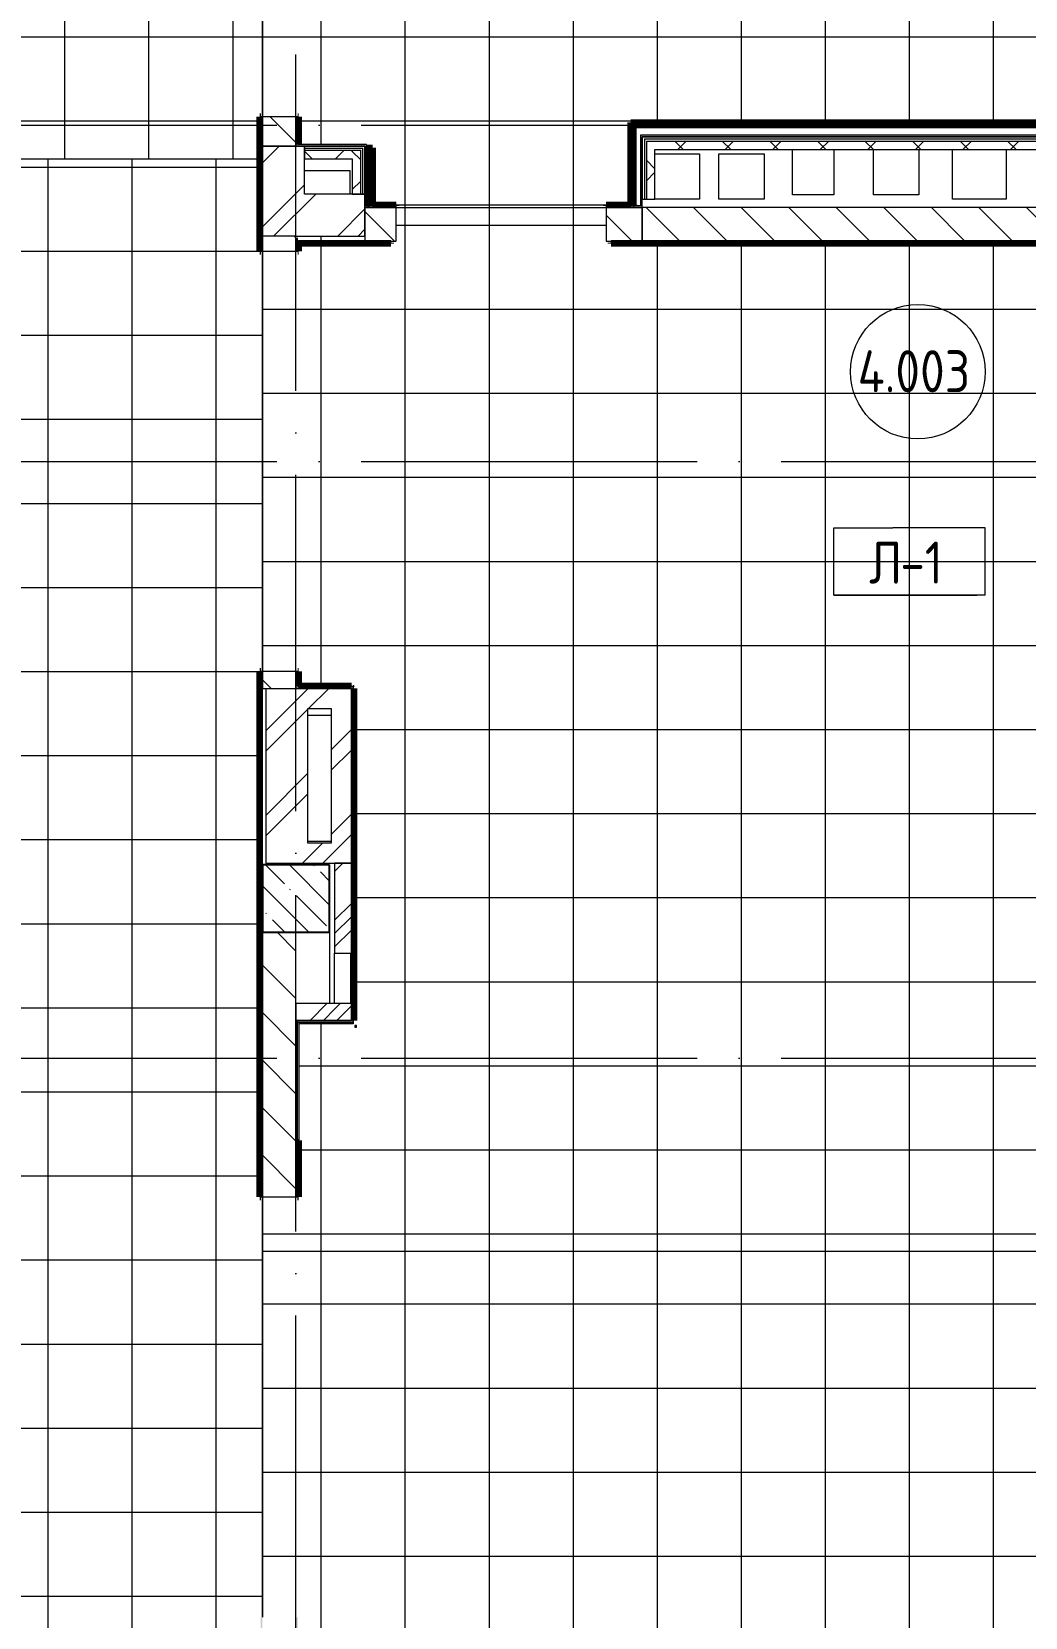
# Model space of a CAD drawing. Header units: millimetres. Extents: x 97 to 61947, y -4357 to 61202.
# Drawn here: x 50588 to 56499, y 36650 to 46080 of the extents above; entities that cross this region are included whole.
import ezdxf

# ---------------------------------------------------------------- set-up
doc = ezdxf.new("R2010")
doc.units = ezdxf.units.MM
doc.linetypes.add('ADSK_Линия сетки', pattern=[2500, 2000, -250, 0, -250])
for name, color, linetype, lineweight in [('A-AREA-____-IDEN', 2, 'Continuous', 20), ('A-FLOR-____-IDEN', 11, 'Continuous', 20), ('A-FLOR-____-OTLN', 192, 'Continuous', 9), ('A-FLOR-____-PATT', 8, 'Continuous', 9), ('A-GENM-____-MCUT', 13, 'Continuous', 9), ('A-GENM-____-OTLN', 13, 'Continuous', 9), ('A-WALL-____-MCUT', 113, 'Continuous', 9), ('A-WALL-____-PATT', 111, 'Continuous', 9), ('A-WALL-FNSH-MCUT', 113, 'Continuous', 9), ('I-WALL-____-OTLN', 2, 'Continuous', 9), ('S-COLS-____-MCUT', 52, 'Continuous', 9), ('S-COLS-____-OTLN', 52, 'Continuous', 9), ('S-GRID-____-OTLN', 1, 'Continuous', 9)]:
    doc.layers.add(name, color=color, linetype=linetype, lineweight=lineweight)
doc.styles.add('GOST Common', font='GOST_Common.ttf', dxfattribs={"width": 0.9, "height": 250})
pattern_1 = [(45, (0, 0), (-251.4472, 251.4472), []), (45, (0, 381), (-251.4472, 251.4472), [])]
pattern_2 = [(45, (0, 0), (-224.5064, 224.5064), []), (45, (79.38, 0), (0, 449.0128), []), (45, (-79.38, 0), (0, 449.0128), [])]
pattern_3 = [(135, (0, 0), (-141.42136, -141.42136), [])]
pattern_4 = [(45, (0, 0), (-141.42136, 141.42136), []), (135, (0, 0), (-141.42136, -141.42136), [])]

# ---------------------------------------------------------------- blocks, each defined once
blk = doc.blocks.new('BSC_Колонна _Прямоугольная - 400x400-V19-О_АИ_ПП_12_600_Целиком')
at = {"layer": 'S-COLS-____-OTLN', "lineweight": 5}
h = blk.add_hatch(dxfattribs=at)
h.set_pattern_fill('FP_20', color=256, style=0, pattern_type=2)
h.set_pattern_definition([(135, (-145249.98, -40925), (-142.56192, -142.56192), []), (135, (-145107.42, -40925), (-142.56192, -142.56192), [252.016, -50.403, 3.353, -47.05])])
h.paths.add_polyline_path([(-200, -200), (200, -200), (200, 200), (-200, 200)])
at = {"layer": 'S-COLS-____-MCUT', "color": 130, "lineweight": 25}
for p, q in [((200, 200), (-200, 200)), ((-200, 200), (-200, -200)), ((200, -200), (200, 200)), ((-200, -200), (200, -200))]:
    blk.add_line(p, q, dxfattribs=at)
blk = doc.blocks.new('ASML_АР_Отделка Люка - ВО Отделка люков_Грунтовка 0_Шпатлевка 0_Окраска 0_0-42467640-О_АИ_ПП_12_600_Целиком')
at = {"layer": 'A-GENM-____-MCUT', "color": 130, "lineweight": 25}
for p, q in [((150, 3), (-150, 3)), ((-150, 3), (-150, 0)), ((150, 0), (150, 3)), ((-150, 0), (150, 0))]:
    blk.add_line(p, q, dxfattribs=at)
blk = doc.blocks.new('0083_СОШ675_АР_R22_rvt-1-О_АИ_ПП_12_600_Целиком')
at = {"layer": 'A-WALL-____-PATT', "lineweight": 5}
h = blk.add_hatch(dxfattribs=at)
h.set_pattern_fill('FP_8', color=50, style=0, pattern_type=2)
h.set_pattern_definition(pattern_3)
h.paths.add_polyline_path([(145050, 45400), (145250, 45400), (145250, 45575), (145050, 45575)])
h.paths.add_polyline_path([(145250, 46825), (145250, 47325), (145050, 47325), (145050, 46825)])
h.paths.add_polyline_path([(145050, 47725), (145250, 47725), (145250, 49925.1), (145050, 49925.1), (145050, 48118.6)])
h.paths.add_polyline_path([(145050, 52425.1), (145250, 52425.1), (145250, 53425), (145050, 53425)])
h = blk.add_hatch(dxfattribs=at)
h.set_pattern_fill('FP_10', color=50, style=0, pattern_type=2)
h.set_pattern_definition(pattern_1)
h.paths.add_polyline_path([(145300, 45115), (145300, 45400), (145050, 45400), (145050, 45115)])
h = blk.add_hatch(dxfattribs=at)
h.set_pattern_fill('FP_15', color=252, style=0, pattern_type=2)
h.set_pattern_definition(pattern_4)
h.paths.add_polyline_path([(145585, 45325), (145585, 45375), (145300, 45375), (145300, 45325), (145349.1, 45325)])
h = blk.add_hatch(dxfattribs=at)
h.set_pattern_fill('FP_15', color=252, style=0, pattern_type=2)
h.set_pattern_definition(pattern_4)
h.paths.add_polyline_path([(145635, 45115), (145635, 45375), (145585, 45375), (145585, 45115)])
h = blk.add_hatch(dxfattribs=at)
h.set_pattern_fill('FP_15', color=252, style=0, pattern_type=2)
h.set_pattern_definition(pattern_4)
h.paths.add_polyline_path([(147335, 45085), (147385, 45085), (147385, 45430), (147335, 45430), (147335, 45306.2)])
h = blk.add_hatch(dxfattribs=at)
h.set_pattern_fill('FP_15', color=252, style=0, pattern_type=2)
h.set_pattern_definition(pattern_4)
h.paths.add_polyline_path([(151835, 45380), (151835, 45430), (147385, 45430), (147385, 45380), (151785, 45380)])
h = blk.add_hatch(dxfattribs=at)
h.set_pattern_fill('FP_10', color=50, style=0, pattern_type=2)
h.set_pattern_definition(pattern_1)
h.paths.add_polyline_path([(145660, 44865), (145660, 45115), (145050, 45115), (145050, 44865), (145349.1, 44865)])
h = blk.add_hatch(dxfattribs=at)
h.set_pattern_fill('FP_8', color=50, style=0, pattern_type=2)
h.set_pattern_definition(pattern_3)
h.paths.add_polyline_path([(147310, 44835), (147310, 45035), (147095, 45035), (147095, 44835)])
h.paths.add_polyline_path([(145660, 44835), (145845, 44835), (145845, 45035), (145660, 45035)])
h = blk.add_hatch(dxfattribs=at)
h.set_pattern_fill('FP_8', color=50, style=0, pattern_type=2)
h.set_pattern_definition(pattern_3)
h.paths.add_polyline_path([(151860, 44835), (151860, 45035), (147310, 45035), (147310, 44835), (151319.9, 44835)])
h = blk.add_hatch(dxfattribs=at)
h.set_pattern_fill('FP_8', color=50, style=0, pattern_type=2)
h.set_pattern_definition(pattern_3)
h.paths.add_polyline_path([(145250, 42175), (145250, 42275), (145050, 42275), (145050, 42175), (145070, 42175)])
h.paths.add_polyline_path([(145050, 44775), (145250, 44775), (145250, 44865), (145050, 44865)])
h = blk.add_hatch(dxfattribs=at)
h.set_pattern_fill('FP_10', color=50, style=0, pattern_type=2)
h.set_pattern_definition(pattern_1)
h.paths.add_polyline_path([(145460, 42055), (145460, 42175), (145070, 42175), (145070, 42055), (145349.1, 42055)])
h = blk.add_hatch(dxfattribs=at)
h.set_pattern_fill('FP_10', color=50, style=0, pattern_type=2)
h.set_pattern_definition(pattern_1)
h.paths.add_polyline_path([(145460, 41135), (145580, 41135), (145580, 42175), (145460, 42175), (145460, 41255)])
h = blk.add_hatch(dxfattribs=at)
h.set_pattern_fill('FP_10', color=50, style=0, pattern_type=2)
h.set_pattern_definition(pattern_1)
h.paths.add_polyline_path([(145320, 41255), (145320, 42055), (145070, 42055), (145070, 41255)])
h = blk.add_hatch(dxfattribs=at)
h.set_pattern_fill('FP_10', color=50, style=0, pattern_type=2)
h.set_pattern_definition(pattern_1)
h.paths.add_polyline_path([(145070, 41135), (145460, 41135), (145460, 41255), (145070, 41255)])
h = blk.add_hatch(dxfattribs=at)
h.set_pattern_fill('FP_9', color=50, style=0, pattern_type=2)
h.set_pattern_definition(pattern_2)
h.paths.add_polyline_path([(145480, 40200), (145580, 40200), (145580, 40300), (145480, 40300)])
h.paths.add_polyline_path([(145580, 40600), (145580, 41135), (145480, 41135), (145480, 40600), (145577, 40600)])
h = blk.add_hatch(dxfattribs=at)
h.set_pattern_fill('FP_8', color=50, style=0, pattern_type=2)
h.set_pattern_definition(pattern_3)
h.paths.add_polyline_path([(145249.8, 36225), (145249.8, 36650), (145050, 36650), (145050, 36225)])
h.paths.add_polyline_path([(145050, 39150), (145249.8, 39150), (145249.8, 40725), (145050, 40725), (145050, 39681.5)])
h = blk.add_hatch(dxfattribs=at)
h.set_pattern_fill('FP_9', color=50, style=0, pattern_type=2)
h.set_pattern_definition(pattern_2)
h.paths.add_polyline_path([(145250, 40200), (145480, 40200), (145480, 40300), (145250, 40300)])
at = {"layer": 'A-FLOR-____-OTLN', "color": 250}
for p, q in [((148204, 45110), (148204, 45380)), ((148449, 45380), (148449, 45110)), ((148685, 45110), (148685, 45380)), ((148955, 45380), (148955, 45110)), ((149155, 45085), (149155, 45380)), ((149475, 45380), (149475, 45085)), ((147385, 45355), (147650, 45355)), ((147650, 45355), (147650, 45085)), ((147766, 45355), (148036, 45355)), ((147766, 45085), (147766, 45355)), ((148036, 45355), (148036, 45085)), ((145300, 45255), (145570, 45255)), ((145570, 45255), (145570, 45115)), ((147650, 45085), (147385, 45085)), ((148036, 45085), (147766, 45085)), ((148449, 45110), (148204, 45110)), ((148955, 45110), (148685, 45110)), ((149475, 45085), (149155, 45085)), ((145320, 42015), (145460, 42015)), ((145460, 41265), (145320, 41265)), ((145250, 40722.5), (145450, 40722.5)), ((145250, 40300), (145250, 40722.5)), ((145450, 40722.5), (145450, 40300))]:
    blk.add_line(p, q, dxfattribs=at)
at = {"layer": 'A-WALL-____-MCUT', "color": 90, "lineweight": 13}
for p, q in [((145250, 45575), (145050, 45575)), ((145050, 45575), (145050, 45400)), ((145250, 45400), (145250, 45575)), ((145050, 45400), (145250, 45400)), ((145300, 45400), (145050, 45400)), ((145050, 45400), (145050, 45115)), ((145300, 45115), (145300, 45400)), ((145300, 45375), (145300, 45325)), ((145300, 45375), (145585, 45375)), ((145585, 45375), (145635, 45375)), ((145635, 45115), (145635, 45375)), ((147335, 45430), (147335, 45085)), ((147335, 45430), (147385, 45430)), ((147385, 45430), (151835, 45430)), ((147385, 45085), (147385, 45380)), ((147385, 45380), (151785, 45380)), ((145300, 45325), (145585, 45325)), ((145585, 45325), (145585, 45115)), ((145050, 45115), (145050, 44865)), ((145660, 45115), (145300, 45115)), ((145585, 45115), (145635, 45115)), ((145660, 44865), (145660, 45115)), ((147335, 45085), (147385, 45085)), ((145845, 45035), (145660, 45035)), ((145660, 45035), (145660, 44835)), ((145845, 44835), (145845, 45035)), ((147310, 45035), (147095, 45035)), ((147095, 45035), (147095, 44835)), ((147310, 44835), (147310, 45035)), ((151860, 45035), (147310, 45035)), ((147310, 45035), (147310, 44835)), ((145050, 44865), (145050, 44775)), ((145250, 44775), (145250, 44865)), ((145250, 44865), (145660, 44865)), ((145660, 44835), (145845, 44835)), ((147095, 44835), (147310, 44835)), ((147310, 44835), (151860, 44835)), ((145050, 44775), (145250, 44775)), ((145250, 42275), (145050, 42275)), ((145050, 42275), (145050, 42175)), ((145250, 42175), (145250, 42275)), ((145050, 42175), (145070, 42175)), ((145070, 42175), (145070, 42055)), ((145460, 42175), (145250, 42175)), ((145580, 42175), (145460, 42175)), ((145580, 41135), (145580, 42175)), ((145070, 42055), (145070, 41255)), ((145320, 42055), (145460, 42055)), ((145320, 41255), (145320, 42055)), ((145460, 42055), (145460, 41255)), ((145070, 41255), (145070, 41135)), ((145460, 41255), (145320, 41255)), ((145070, 41135), (145460, 41135)), ((145460, 41135), (145580, 41135)), ((145480, 41135), (145480, 40600)), ((145580, 41135), (145480, 41135)), ((145580, 40600), (145580, 41135)), ((145050, 40725), (145050, 39150)), ((145249.8, 39150), (145249.8, 40725)), ((145480, 40600), (145577, 40600)), ((145480, 40300), (145250, 40300)), ((145250, 40300), (145250, 40200)), ((145577, 40300), (145480, 40300)), ((145580, 40200), (145580, 40300)), ((145250, 40200), (145480, 40200)), ((145480, 40200), (145580, 40200)), ((145050, 39150), (145249.8, 39150))]:
    blk.add_line(p, q, dxfattribs=at)
at = {"layer": 'A-WALL-____-MCUT', "color": 50, "lineweight": 5}
for p, q in [((145300, 45387.5), (145585, 45387.5)), ((145585, 45387.5), (145635, 45387.5)), ((145635, 45387.5), (145647.5, 45387.5)), ((145647.5, 45115), (145647.5, 45387.5)), ((147322.5, 45442.5), (147322.5, 45085)), ((147322.5, 45442.5), (147335, 45442.5)), ((147335, 45442.5), (147385, 45442.5)), ((147385, 45442.5), (151847.5, 45442.5)), ((145250, 44865), (145050, 44865)), ((145070, 42175), (145250, 42175))]:
    blk.add_line(p, q, dxfattribs=at)
at = {"layer": 'A-WALL-FNSH-MCUT', "color": 250}
for p, q in [((147322.5, 45455), (147310, 45455)), ((147310, 45455), (147310, 45085)), ((147335, 45455), (147322.5, 45455)), ((147385, 45455), (147335, 45455)), ((151860, 45455), (147385, 45455)), ((145585, 45400), (145300, 45400)), ((145300, 45400), (145300, 45387.5)), ((145300, 45387.5), (145300, 45375)), ((145635, 45400), (145585, 45400)), ((145647.5, 45400), (145635, 45400)), ((145660, 45400), (145647.5, 45400)), ((145660, 45115), (145660, 45400)), ((145635, 45115), (145647.5, 45115)), ((145647.5, 45115), (145660, 45115)), ((147310, 45085), (147322.5, 45085)), ((147322.5, 45085), (147335, 45085))]:
    blk.add_line(p, q, dxfattribs=at)
at = {"layer": 'I-WALL-____-OTLN', "color": 250}
blk.add_line((145480, 40300), (145480, 40600), dxfattribs=at)
at = {"layer": 'A-GENM-____-OTLN', "color": 250, "lineweight": 9, "rotation": 270}
blk.add_blockref('ASML_АР_Отделка Люка - ВО Отделка люков_Грунтовка 0_Шпатлевка 0_Окраска 0_0-42467640-О_АИ_ПП_12_600_Целиком', (145577, 40450), dxfattribs=at)
at = {"layer": 'S-COLS-____-OTLN', "color": 250, "lineweight": 9}
blk.add_blockref('BSC_Колонна _Прямоугольная - 400x400-V19-О_АИ_ПП_12_600_Целиком', (145250, 40925), dxfattribs=at)
blk = doc.blocks.new('BSC_Колонна _Прямоугольная - ПР-1_Профиль торцевой для плитки-3507858-О_АИ_ПП_12_600_Целиком')
at = {"layer": 'S-COLS-____-MCUT'}
for p, q in [((5, 5), (-5, 5)), ((-5, 5), (-5, -5)), ((5, -5), (5, 5)), ((-5, -5), (5, -5))]:
    blk.add_line(p, q, dxfattribs=at)
blk = doc.blocks.new('BSC_Колонна _Прямоугольная - ПР-1_Профиль торцевой для плитки-V35-О_АИ_ПП_12_600_Целиком')
at = {"layer": 'S-COLS-____-MCUT'}
for p, q in [((0, 5), (-5, 5)), ((-5, 5), (-5, -5)), ((-5, -5), (5, -5)), ((5, -5), (5, 0))]:
    blk.add_line(p, q, dxfattribs=at)
blk = doc.blocks.new('ADSK_Марка_Помещение_ОдноЗначение - Номер-159740-О_АИ_ПП_12_600_Целиком')
at = {"layer": 'A-AREA-____-IDEN'}
blk.add_circle((0, 0), 4, dxfattribs=at)
blk = doc.blocks.new('ADSK_Марка_Перекрытие - Типоразмер_ADSK_Марка-158127-О_АИ_ПП_12_600_Целиком')
at = {"layer": 'A-FLOR-____-IDEN'}
for p, q in [((-4.5, 4), (-1, 4)), ((-4.5, 0), (-4.5, 4)), ((4.5, 4), (-1, 4)), ((4.5, 0), (4.5, 4)), ((4.5, 0), (-4.5, 0)), ((-4.5, 0), (4, 0))]:
    blk.add_line(p, q, dxfattribs=at)

msp = doc.modelspace()

# ---------------------------------------------------------------- hatches: boundary and pattern name
at = {"layer": 'A-FLOR-____-PATT'}
h = msp.add_hatch(dxfattribs=at)
h.set_pattern_fill('FP_45', color=256, style=0, pattern_type=2)
h.set_pattern_definition([(0, (47785.3, 52050), (0, 500), []), (90, (47785.3, 52050), (-500, 3e-14), [])])
h.paths.add_polyline_path([(47374.265322, 45324.96901), (51945.296357, 45324.96901), (51945.296357, 45574.999), (51960.296357, 45574.999), (51960.296357, 46824.999), (51945.296357, 46824.999), (51945.296357, 49925.060253), (51960.296357, 49925.060253), (51960.296357, 52425.060253), (51945.296357, 52425.060253), (51945.296357, 58760.000586), (47375.318278, 58760.000586), (47374.265322, 51885.000586), (47159.296357, 51885.000586), (47159.296357, 50245.001172), (47359.296357, 50245.001172), (47360.318278, 50245.000586), (47375.318278, 50245.000586), (47374.265322, 48485.501172), (47370.318278, 48484.697466), (47370.318278, 48475.501172), (47360.318278, 48475.501172), (47360.318278, 48470.501172), (45855.318278, 48470.501172), (45855.318278, 48485.501172), (45185.318278, 48485.500586), (45185.318278, 48470.501172), (44710.7909, 48470.501172), (44710.7909, 48485.501172), (44040.7909, 48485.500586), (44040.7909, 48470.501172), (43625.318278, 48470.501172), (43625.318278, 45339.96901), (47360.318278, 45339.96901), (47360.318278, 45334.96901), (47370.318278, 45334.96901), (47370.318278, 45324.96901)])
h = msp.add_hatch(dxfattribs=at)
h.set_pattern_fill('FP_37', color=256, style=0, pattern_type=2)
h.set_pattern_definition([(0, (55810.3, 47050), (0, 500), []), (90, (55810.3, 47050), (-500, 3e-14), [])])
h.paths.add_polyline_path([(54005.318278, 45035), (54005.318278, 45050), (54151.318279, 45050), (54151.318279, 45540.000586), (58041.318279, 45540.000586), (58041.318279, 45525.000586), (58051.318279, 45525.000586), (58051.318279, 45465), (58780.318279, 45465), (58780.318279, 45360.000586), (58826.318279, 45360.000586), (58826.318279, 45345.000586), (58836.318279, 45345.000586), (58836.318279, 45050.47509), (59560.296357, 45050.47509), (59560.296357, 45365.000586), (59645.318278, 45365.000586), (59645.318278, 47310.000586), (59460.296357, 47310.000586), (59460.296357, 47315.000586), (59450.296357, 47315.000586), (59450.296357, 47325.000586), (59445.296357, 47325.000586), (59445.296357, 47725), (59450.296357, 47725.000586), (59450.296357, 47735.000586), (59460.296357, 47735.000586), (59460.296357, 47740.000586), (59645.296357, 47740.000586), (59645.296357, 49050), (53348.017614, 49050), (53348.017614, 49045), (52598.017614, 49045), (52598.017614, 49050), (52175.318278, 49050), (52175.318278, 48390.001172), (52460.319278, 48390.001172), (52460.319278, 48385.001172), (52470.318278, 48385.001172), (52470.318278, 48375.001172), (52475.318278, 48375.001172), (52475.318278, 46825.000586), (52470.318278, 46825.000586), (52470.318278, 46815.000586), (52460.318278, 46815.000586), (52460.319278, 46810.000586), (52225.318278, 46810.000586), (52225.318278, 46824.999), (51960.318278, 46824.999), (51960.318278, 45574.999586), (52175.318278, 45574.999), (52175.318278, 45410.000586), (52580.318278, 45410.000586), (52580.318278, 45390.000586), (52615.296357, 45390.000586), (52615.296357, 45050), (52755.318278, 45050), (52755.318278, 45035), (53887.824292, 45035)])
h.paths.add_polyline_path([(58230.196939, 45345), (58695.318279, 45345), (58695.318279, 45380), (58051.318279, 45380), (58051.318279, 45352.500586), (58036.318279, 45352.500586), (58036.318279, 45345), (58051.318279, 45345)])
h.paths.add_polyline_path([(58821.318279, 45345), (58821.315722, 45345.000586), (58780.318279, 45345)])
h.paths.add_polyline_path([(52495.318278, 45400), (52495.315934, 45400.000586), (52477.461136, 45400)])
h = msp.add_hatch(dxfattribs=at)
h.set_pattern_fill('FP_46', color=256, style=0, pattern_type=2)
h.set_pattern_definition([(270, (50685.3, 19775), (500, 3e-14), []), (0, (50685.3, 19775), (0, 500), [])])
h.paths.add_polyline_path([(51419.818278, 40.000586), (51945.296357, 40.000586), (51945.296357, 774.999414), (51960.296357, 774.999414), (51960.296357, 3274.999414), (51945.296357, 3274.999414), (51945.296357, 10125), (51960.318278, 10125), (51960.296357, 12625), (51945.296357, 12625), (51945.296357, 14045.003957), (51960.318278, 14045.003957), (51960.296357, 15295.003957), (51945.296357, 15295.003957), (51945.296357, 18345), (51960.296357, 18345), (51960.296357, 20845), (51945.296357, 20845), (51945.296357, 27299.999), (51960.318278, 27299.999), (51960.296357, 29799.999), (51945.296357, 29799.999), (51945.296357, 36649.999), (51960.318278, 36649.999), (51960.296357, 39149.999), (51945.296357, 39149.999), (51945.296357, 42275.000586), (51960.296357, 42275.000586), (51960.296357, 44775.000586), (51945.296357, 44775.000586), (51945.296357, 45324.96901), (47375.318278, 45324.96901), (47374.265322, 39459.99902), (47360.318278, 39459.99902), (47360.318278, 38359.99902), (47375.318278, 38359.99902), (47374.265322, 37555.151496), (47370.318278, 37555.151496), (47370.318278, 37545.151496), (47360.318278, 37545.151496), (47360.318278, 37540.151496), (46137.818278, 37540.151496), (46137.818278, 37535.151496), (45622.818278, 37535.151496), (45622.818278, 37540.151496), (43625.318278, 37540.151496), (43625.318278, 33539.968424), (47360.318278, 33539.968424), (47360.318278, 33534.968424), (47370.318278, 33534.968424), (47370.318278, 33524.968424), (47375.318278, 33524.968424), (47374.265322, 31944.999575), (47160.318278, 31944.53929), (47160.318278, 30445.000161), (47375.318278, 30444.201247), (47374.265322, 28125.000984), (47370.318278, 28125.000984), (47370.318278, 28115.000984), (47360.318278, 28115.000984), (47360.318278, 28110.000984), (43625.296357, 28110.000984), (43625.296357, 25260.167367), (47360.318278, 25260.167367), (47360.318278, 25255.167367), (47370.318278, 25255.167367), (47370.318278, 25245.167367), (47375.318278, 25244.44943), (47374.265322, 24992.999575), (47360.318278, 24992.999575), (47360.318278, 23892.999575), (47375.318278, 23892.999575), (47374.265322, 23254.166194), (47360.318278, 23254.166194), (47360.318278, 23179.166781), (47160.318278, 23179.166781), (47160.318278, 22254.166781), (47360.318278, 22254.166781), (47360.318278, 22154.166194), (47375.318278, 22154.166194), (47374.265322, 20894.999393), (47360.318278, 20894.999393), (47360.318278, 19794.999393), (47375.318278, 19794.999393), (47374.265322, 18423.996862), (47360.318278, 18423.996862), (47360.318278, 17323.996862), (47375.318278, 17323.996862), (47375.318278, 13483.56847), (47380.318278, 13483.56847), (47380.318278, 12968.56847), (47375.318278, 12968.56847), (47374.265322, 12800.000586), (47370.318278, 12799.736832), (47370.318278, 12790.000586), (47360.318278, 12790.000586), (47360.318278, 12785.000586), (43625.318278, 12785.000586), (43625.318278, 10440.001172), (47360.318278, 10440.001172), (47360.318278, 10435.001172), (47370.318278, 10435.001172), (47370.318278, 10425.001172), (47375.318278, 10425.001172), (47374.265322, 8649.999414), (47360.318278, 8649.999414), (47360.318278, 8749.999414), (47160.318278, 8749.999414), (47160.318278, 7110), (47375.318278, 7109.999414), (47375.318278, 40.000586), (49545.451646, 40.000586)])
h.paths.add_polyline_path([(51960.296357, 4325), (51960.318278, 4325), (51960.296357, 4995.779567)])
h.paths.add_polyline_path([(51960.296357, 15334.992672), (51960.318278, 15334.992672), (51960.296357, 16245.202325)])
h.paths.add_polyline_path([(51960.296357, 22325), (51960.318278, 22325), (51960.296357, 22807.3656)])
h = msp.add_hatch(dxfattribs=at)
h.set_pattern_fill('FP_44', color=256, style=0, pattern_type=2)
h.set_pattern_definition([(0, (55810.2, 41930), (0, 500), []), (90, (55810.2, 41930), (-500, 3e-14), [])])
h.paths.add_polyline_path([(51960.131112, 38825), (59645.131112, 38825.658093), (59645.131112, 40400.000586), (59560.296357, 40400.000586), (59560.296357, 40710.033334), (59460.153034, 40710.033334), (59460.153034, 40715.033334), (59450.153034, 40715.033334), (59450.153034, 40725.033334), (59445.153034, 40725.033334), (59445.153034, 41125.207677), (59450.153034, 41125.207677), (59450.153034, 41135.207677), (59460.153034, 41135.207677), (59461.138068, 41140.207677), (59645.131112, 41140.207677), (59645.131112, 44820), (54035.318278, 44820), (54035.318278, 44835), (54005.318278, 44835), (54005.318278, 45035), (52755.318278, 45035), (52755.318278, 44835), (52725.318278, 44835), (52725.318278, 44820), (52175.318278, 44820), (52175.318278, 44775.000586), (51960.318278, 44775.000586), (51960.318278, 42275.001172), (52175.318278, 42275.000586), (52175.318278, 42190.001172), (52490.153034, 42190.001172), (52491.29268, 42185.001172), (52500.153034, 42185.001172), (52500.153034, 42175.001172), (52505.153034, 42175.000586), (52505.153034, 40200.000586), (52500.153034, 40200.000586), (52500.153034, 40180.000586), (52180.131112, 40180.000586), (52180.131112, 39489.977542), (52175.131112, 39489.977542), (52175.131112, 39149.999), (51960.131112, 39149.999)])
h.paths.add_polyline_path([(59660.131112, 38825), (59660.296357, 38825.34519), (59660.131112, 38825.00811)])
h.paths.add_polyline_path([(52510.153034, 40160.000586), (52510.153034, 40170.000586), (52520.153034, 40170.000586), (52520.153034, 40160.000586)])
h.paths.add_polyline_path([(59460.296357, 40725.033334), (59460.318278, 41125.000586), (59460.153034, 41124.978656), (59460.153034, 40725.033334)])
h.paths.add_polyline_path([(52160.318278, 44835), (52570.318278, 44835), (52570.318278, 44865), (52160.318278, 44865), (52160.318278, 44855)])
h = msp.add_hatch(dxfattribs=at)
h.set_pattern_fill('FP_41', color=256, style=0, pattern_type=2)
h.set_pattern_definition([(0, (55810.2, 35013.2), (0, 500), []), (90, (55810.2, 35013.2), (-500, 3e-14), [])])
h.paths.add_polyline_path([(56059.010616, 31201.37851), (59445.296357, 31201.37851), (59445.296357, 31325.239253), (59450.296357, 31325.239253), (59450.296357, 31335.239253), (59460.296357, 31335.239253), (59460.661355, 31340.239253), (59645.318278, 31340.239253), (59645.318278, 35500.000586), (59560.296357, 35500.000586), (59560.296357, 35810.095314), (59450.153034, 35810.095314), (59450.153034, 35824.96901), (59445.153034, 35825.870948), (59445.153034, 36225.207677), (59450.153034, 36225.207677), (59450.153034, 36235.207677), (59460.153034, 36235.207677), (59460.296357, 36240.207677), (59645.131112, 36240.207677), (59645.131112, 38825), (51960.131112, 38825), (51960.296357, 36649.999586), (52175.131112, 36649.999), (52175.131112, 36240.001172), (52490.131112, 36240.001172), (52490.131112, 36235.001172), (52500.131112, 36235.001172), (52500.131112, 36225.001172), (52505.131112, 36224.17187), (52505.131112, 31201.37851), (55910.319278, 31201.37851)])
h.paths.add_polyline_path([(59460.296357, 35825.095314), (59460.318278, 36225.000586), (59460.153034, 36225), (59460.153034, 35825.095314)])
at = {"layer": 'A-WALL-____-PATT'}
h = msp.add_hatch(color=7, dxfattribs=at)
h.paths.add_polyline_path([(51950.296357, 45324.96901), (51960.296357, 45324.96901), (51960.296357, 45574.999), (51950.296357, 45574.999)])
h.paths.add_polyline_path([(51950.296357, 46824.999), (51960.296357, 46824.999), (51960.296357, 49925.060253), (51950.296357, 49925.060253), (51950.296357, 47181.114908)])
h.paths.add_polyline_path([(51950.296357, 52425.060253), (51960.296357, 52425.060253), (51960.296357, 58765.000586), (51950.296357, 58765.000586), (51950.296357, 53425)])
for points in [[(52170.318278, 45400.000586), (52170.318278, 45574.999), (52160.318278, 45574.999), (52160.318278, 45400.000586)], [(54210.318278, 45035), (54220.318278, 45035), (54220.318278, 45465), (54210.318278, 45465), (54210.318278, 45045)], [(58770.318279, 45455), (58780.318279, 45455), (58780.318279, 45465), (54220.318278, 45465), (54220.318278, 45455), (58230.196939, 45455)], [(52570.318278, 45400.000586), (52580.318278, 45400.000586), (52580.318278, 45410.000586), (52170.318278, 45410.000586), (52170.318278, 45400.000586), (52259.43455, 45400.000586)], [(52580.318278, 45035), (52580.318278, 45400.000586), (52570.318278, 45400.000586), (52570.318278, 45035)], [(52490.153034, 42175.001172), (52500.153034, 42175.001172), (52500.153034, 42185.001172), (52170.318278, 42185.001172), (52170.318278, 42175.001172), (52259.43455, 42175.001172)], [(52490.296357, 40200.000586), (52500.153034, 40200.000586), (52500.153034, 42175.001172), (52490.153034, 42175.001172), (52490.153034, 40200.000586)], [(52500.153034, 40190.000586), (52500.153034, 40200.000586), (52160.131112, 40200.000586), (52160.131112, 40190.000586), (52259.43455, 40190.000586)]]:
    msp.add_hatch(color=7, dxfattribs=at).paths.add_polyline_path(points)
h = msp.add_hatch(color=7, dxfattribs=at)
h.paths.add_polyline_path([(51960.296357, 26724.296143), (51960.296357, 27299.999), (51950.296357, 27299.999), (51950.296357, 26724.296143)])
h.paths.add_polyline_path([(51960.296357, 29799.999), (51960.296357, 36649.999), (51950.296357, 36649.999), (51950.296357, 29799.999)])
h.paths.add_polyline_path([(51960.296357, 39149.999), (51960.296357, 42275.000586), (51950.296357, 42275.000586), (51950.296357, 39149.999)])
h.paths.add_polyline_path([(51960.296357, 44775.000586), (51960.296357, 45324.96901), (51950.296357, 45324.96901), (51950.296357, 44775.000586)])
h = msp.add_hatch(color=7, dxfattribs=at)
h.paths.add_polyline_path([(54210.318278, 45035), (54210.318278, 45045), (54005.318278, 45045), (54005.318278, 45035)])
h.paths.add_polyline_path([(52580.318278, 45035), (52755.318278, 45035), (52755.318278, 45045), (52580.318278, 45045)])
h = msp.add_hatch(color=7, dxfattribs=at)
h.paths.add_polyline_path([(52170.318278, 42175.001172), (52170.318278, 42275.000586), (52160.318278, 42275.000586), (52160.318278, 42175.001172)])
h.paths.add_polyline_path([(52170.318278, 44775.000586), (52170.318278, 44825), (52160.318278, 44825), (52160.318278, 44775.000586)])
h = msp.add_hatch(color=7, dxfattribs=at)
h.paths.add_polyline_path([(59650.131112, 44825), (59650.131112, 44835), (54035.318278, 44835), (54035.318278, 44825), (59315.790101, 44825)])
h.paths.add_polyline_path([(52259.43455, 44825), (52725.318278, 44825), (52725.318278, 44835), (52170.318278, 44835), (52170.318278, 44825)])
h = msp.add_hatch(color=7, dxfattribs=at)
h.paths.add_polyline_path([(52170.131112, 36225.001172), (52170.131112, 36649.999), (52160.131112, 36649.999), (52160.131112, 36225.001172)])
h.paths.add_polyline_path([(52160.131112, 39149.999), (52170.131112, 39149.999), (52170.131112, 39484.977542), (52165.131112, 39484.977542), (52165.131112, 39494.977542), (52170.131112, 39494.977542), (52170.131112, 40190.000586), (52160.131112, 40190.000586), (52160.131112, 39489.977542)])

# ---------------------------------------------------------------- linework, layer by layer
at = {"layer": 'A-FLOR-____-OTLN'}
for p, q in [((51960.318278, 46824.999), (51960.318278, 45574.999586)), ((51960.318278, 45574.999), (51960.318278, 46824.999)), ((47375.318278, 45324.96901), (51945.296357, 45324.96901)), ((52755.318278, 45035), (54005.318278, 45035)), ((51960.318278, 44775.000586), (51960.318278, 42275.001172)), ((51960.318278, 42275.000586), (51960.318278, 44775.000586)), ((51960.131112, 39149.999), (51960.131112, 36649.999586)), ((51960.318278, 36649.999), (51960.318278, 39149.999)), ((59645.131112, 38825), (51960.131112, 38825))]:
    msp.add_line(p, q, dxfattribs=at)
at = {"layer": 'A-WALL-____-MCUT', "color": 7}
for p, q in [((51960.296357, 45574.999), (51950.296357, 45574.999)), ((51950.296357, 45574.999), (51950.296357, 44775.000586)), ((51960.296357, 44775.000586), (51960.296357, 45574.999)), ((52170.318278, 45574.999), (52160.318278, 45574.999)), ((52160.318278, 45574.999), (52160.318278, 45400.000586)), ((52170.318278, 45410.000586), (52170.318278, 45574.999)), ((54210.318278, 45465), (54210.318278, 45045)), ((58780.318279, 45465), (54210.318278, 45465)), ((54220.318278, 45035), (54220.318278, 45455)), ((54220.318278, 45455), (58770.318279, 45455)), ((52160.318278, 45400.000586), (52570.318278, 45400.000586)), ((52580.318278, 45410.000586), (52170.318278, 45410.000586)), ((52570.318278, 45400.000586), (52570.318278, 45035)), ((52580.318278, 45045), (52580.318278, 45410.000586)), ((52570.318278, 45035), (52755.318278, 45035)), ((52755.318278, 45045), (52580.318278, 45045)), ((52755.318278, 45035), (52755.318278, 45045)), ((54210.318278, 45045), (54005.318278, 45045)), ((54005.318278, 45045), (54005.318278, 45035)), ((54005.318278, 45035), (54220.318278, 45035)), ((52160.318278, 44825), (52160.318278, 44775.000586)), ((52160.318278, 44825), (52725.318278, 44825)), ((52170.318278, 44775.000586), (52170.318278, 44835)), ((52725.318278, 44835), (52170.318278, 44835)), ((52725.318278, 44825), (52725.318278, 44835)), ((59660.131112, 44835), (54035.318278, 44835)), ((54035.318278, 44835), (54035.318278, 44825)), ((54035.318278, 44825), (59650.131112, 44825)), ((51950.296357, 44775.000586), (51960.296357, 44775.000586)), ((52160.318278, 44775.000586), (52170.318278, 44775.000586)), ((51950.296357, 42275.000586), (51950.296357, 39149.999)), ((51960.296357, 42275.000586), (51950.296357, 42275.000586)), ((51960.296357, 41125), (51960.296357, 42275.000586)), ((52170.318278, 42275.000586), (52160.318278, 42275.000586)), ((52160.318278, 42275.000586), (52160.318278, 42175.001172)), ((52170.318278, 42185.001172), (52170.318278, 42275.000586)), ((52160.318278, 42175.001172), (52490.153034, 42175.001172)), ((52500.153034, 42185.001172), (52170.318278, 42185.001172)), ((52490.153034, 42175.001172), (52490.153034, 40600)), ((52500.153034, 40190.000586), (52500.153034, 42185.001172)), ((51960.296357, 39149.999), (51960.296357, 40725)), ((52490.153034, 40300), (52490.153034, 40200.000586)), ((52160.131112, 40200.000586), (52160.131112, 39149.999)), ((52490.153034, 40200.000586), (52160.131112, 40200.000586)), ((52170.131112, 39149.999), (52170.131112, 39484.977542)), ((51950.296357, 39149.999), (51960.296357, 39149.999)), ((52160.131112, 39149.999), (52170.131112, 39149.999))]:
    msp.add_line(p, q, dxfattribs=at)
at = {"layer": 'A-WALL-____-MCUT'}
msp.add_line((52170.131112, 40190.000586), (52160.131112, 40190.000586), dxfattribs=at)
at = {"layer": 'I-WALL-____-OTLN', "color": 5, "lineweight": 90}
for p, q in [((51950.296357, 45574.999), (51945.296357, 45574.999)), ((51945.296357, 44775.000586), (51945.296357, 45574.999)), ((51950.296357, 45324.96901), (51945.296357, 45324.96901)), ((52170.318278, 44835), (52160.318278, 44835)), ((52175.318278, 44820), (52175.318278, 44775.000586)), ((52725.318278, 44820), (52175.318278, 44820)), ((52725.318278, 44820), (52725.318278, 44825)), ((54035.318278, 44820), (54035.318278, 44825)), ((59645.131112, 44820), (54035.318278, 44820)), ((51945.296357, 44775.000586), (51950.296357, 44775.000586)), ((52170.318278, 44775.000586), (52175.318278, 44775.000586)), ((51945.296357, 39149.999), (51945.296357, 42275.000586)), ((51950.296357, 42275.000586), (51945.296357, 42275.000586)), ((52175.318278, 42275.000586), (52170.318278, 42275.000586)), ((52175.318278, 42275.000586), (52175.318278, 42190.001172)), ((52175.318278, 42190.001172), (52490.153034, 42190.001172)), ((52490.153034, 42185.001172), (52490.153034, 42190.001172)), ((52505.153034, 42175.001172), (52500.153034, 42175.001172)), ((52505.153034, 42175.001172), (52505.153034, 40200.000586)), ((52500.153034, 40200.000586), (52505.153034, 40200.000586)), ((52175.131112, 39484.977542), (52175.131112, 39149.999)), ((51945.296357, 39149.999), (51950.296357, 39149.999)), ((52170.131112, 39149.999), (52175.131112, 39149.999))]:
    msp.add_line(p, q, dxfattribs=at)
at = {"layer": 'I-WALL-____-OTLN', "color": 1, "lineweight": 90}
for p, q in [((52175.318278, 45574.999), (52170.318278, 45574.999)), ((52175.318278, 45574.999), (52175.318278, 45410.000586)), ((54151.318279, 45050), (54151.318279, 45540.000586)), ((54151.318279, 45540.000586), (58041.318279, 45540.000586)), ((54166.318279, 45525.000586), (54166.318279, 45050)), ((58036.318279, 45525.000586), (54166.318279, 45525.000586)), ((52580.318278, 45390.000586), (52615.296357, 45390.000586)), ((52600.296357, 45375.000586), (52580.318278, 45375.000586)), ((52600.296357, 45050), (52600.296357, 45375.000586)), ((52615.296357, 45390.000586), (52615.296357, 45050)), ((52580.318278, 45050), (52600.296357, 45050)), ((52615.296357, 45050), (52755.318278, 45050)), ((52755.318278, 45045), (52755.318278, 45050)), ((54005.318278, 45050), (54151.318279, 45050)), ((54005.318278, 45050), (54005.318278, 45045)), ((54166.318279, 45050), (54171.318279, 45050)), ((54171.318279, 45045), (54171.318279, 45050))]:
    msp.add_line(p, q, dxfattribs=at)
at = {"layer": 'I-WALL-____-OTLN'}
for p, q in [((52170.131112, 39489.977542), (52170.131112, 40190.000586)), ((52170.131112, 40190.000586), (52500.153034, 40190.000586)), ((52180.131112, 39489.977542), (52180.131112, 40190.000586)), ((52500.153034, 40180.000586), (52180.131112, 40180.000586)), ((52500.153034, 40180.000586), (52500.153034, 40190.000586)), ((52180.131112, 39489.977542), (52170.131112, 39489.977542))]:
    msp.add_line(p, q, dxfattribs=at)
at = {"layer": 'S-GRID-____-OTLN', "linetype": 'ADSK_Линия сетки'}
for p, q in [((52160.319278, -3557.475151), (52160.319278, 61202.00513)), ((40046.795213, 45525.000586), (61947.220678, 45525.000586)), ((40046.795213, 43525.000586), (61947.220678, 43525.000586)), ((40046.795213, 39975.000586), (61947.220678, 39975.000586))]:
    msp.add_line(p, q, dxfattribs=at)

# ---------------------------------------------------------------- block references
at = {"color": 250, "lineweight": 5}
msp.add_blockref('0083_СОШ675_АР_R22_rvt-1-О_АИ_ПП_12_600_Целиком', (-93089.681722, 0), dxfattribs=at)
at = {"layer": 'A-AREA-____-IDEN', "xscale": 99.99999999999993, "yscale": 99.99999999999993, "zscale": 99.99999999999993}
msp.add_blockref('ADSK_Марка_Помещение_ОдноЗначение - Номер-159740-О_АИ_ПП_12_600_Целиком', (55859.425896, 44058.2125), dxfattribs=at)
at = {"layer": 'A-FLOR-____-IDEN', "xscale": 99.99999999999993, "yscale": 99.99999999999993, "zscale": 99.99999999999993}
msp.add_blockref('ADSK_Марка_Перекрытие - Типоразмер_ADSK_Марка-158127-О_АИ_ПП_12_600_Целиком', (55810.224695, 42730), dxfattribs=at)
at = {"layer": 'S-COLS-____-OTLN'}
for name, p in [('BSC_Колонна _Прямоугольная - ПР-1_Профиль торцевой для плитки-3507858-О_АИ_ПП_12_600_Целиком', (52515.153034, 40165.000586)), ('BSC_Колонна _Прямоугольная - ПР-1_Профиль торцевой для плитки-V35-О_АИ_ПП_12_600_Целиком', (52170.131112, 39489.977542))]:
    msp.add_blockref(name, p, dxfattribs=at)

# ---------------------------------------------------------------- texts
at = {"layer": 'A-AREA-____-IDEN', "lineweight": 9, "insert": (55501.218638, 44185.937572), "char_height": 250, "width": 880.252875, "attachment_point": 1, "style": 'GOST Common'}
msp.add_mtext('4.003', dxfattribs=at)
at = {"layer": 'A-FLOR-____-IDEN', "lineweight": 9, "char_height": 250, "attachment_point": 1, "style": 'GOST Common'}
for s, insert, width in [('\\fGOST Common|b0|i0|c204|p34|;\\W.9;Л', (55570.54385, 43047.837574), 223.6708125), ('-1', (55755.090725, 43047.837574), 331.898625)]:
    msp.add_mtext(s, dxfattribs=dict(at, insert=insert, width=width))

doc.saveas('drawing.dxf')
